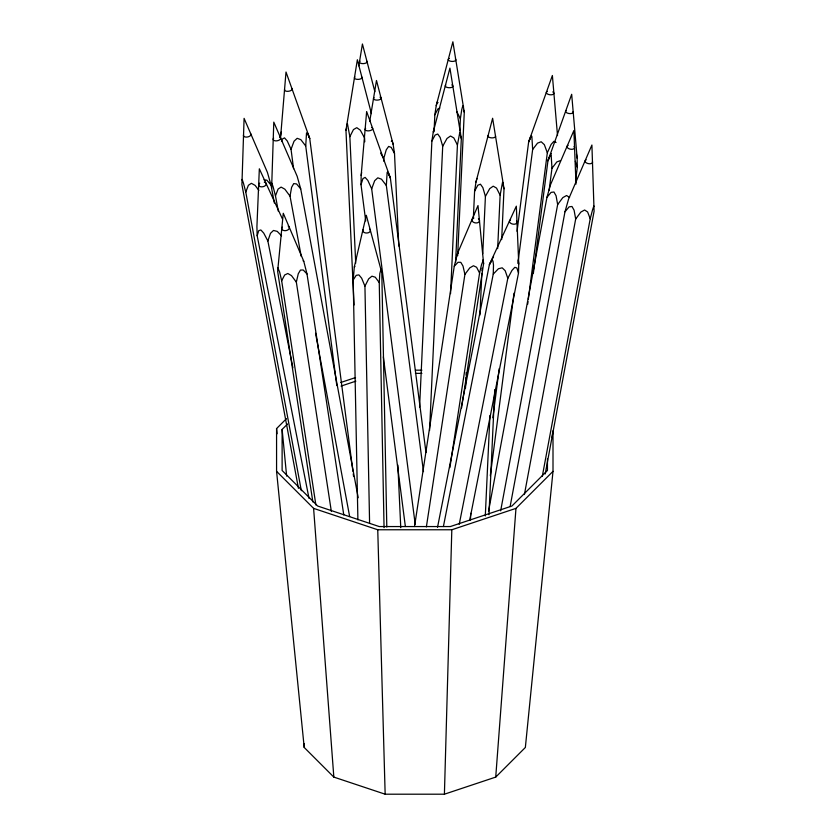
<?xml version="1.0" encoding="UTF-8"?>
<svg xmlns="http://www.w3.org/2000/svg" width="836" height="836" viewBox="0 0 836 836"><rect width="100%" height="100%" fill="white"/><g stroke="black" fill="none" stroke-linecap="round" stroke-linejoin="round"><path stroke-width="1.25" d="M280.499 138.243L286.006 72.032L309.738 138.525L352.917 471.274M336.803 385.532L305.725 145.997L306.519 132.914L307.732 133.311L309.738 138.525L307.366 133.321M365.719 220.934L361.016 184.683L361.162 175.456L366.638 111.543L390.37 178.047L425.984 452.527M423.476 471.661L386.347 185.519L387.141 172.425L388.353 172.822L390.37 178.047L387.517 171.788M286.508 418.637L276.57 428.575L276.57 471.337L304.21 747.468L333.836 777.093L385.156 794.2L444.407 794.2L451.816 529.763L515.969 508.372L553.004 471.337L553.004 431.167M443.404 526.513L493.25 274.083L493.501 265.064L492.979 260.947L491.704 260.654L489.394 264.594L437.531 527.276M469.665 520.379L518.498 273.079L518.748 264.051L516.324 206.168L489.394 264.594L493.543 256.704M298.431 488.318L241.917 184.599L244.091 118.357L267.436 172.456L271.021 185.111L274.365 203.054M271.616 188.372L273.79 122.129L297.135 176.229L300.72 188.894L358.195 497.744M343.774 514.903L307 273.957L303.771 261.271L283.268 213.274L277.646 271.303L312.852 501.945M419.588 407.08L431.888 141.054L433.278 131.921L449.925 68.103L461.326 138.598L455.599 262.483M434.062 131.712L434.845 114.762L436.235 105.629L452.882 41.8L464.283 112.296L457.647 255.743M429.568 430.519L442.704 146.237L440.154 137.428L437.74 134.042L435.128 135.024L431.888 141.054M450.552 293.666L457.428 145.004L459.821 132.192L460.615 132.903M459.842 130.447L460.375 118.712L461.765 109.579L462.778 105.9L463.572 106.6M465.495 388.134L465.976 377.705M466.091 375.092L466.216 372.48M473.333 218.604L474.597 191.225L475.977 182.091L492.623 118.263L504.024 188.769L501.673 239.618M470.459 519.804L470.762 513.283M479.927 315.067L481.86 273.341M481.975 270.728L482.1 268.126M482.759 253.778L485.413 196.408L482.853 187.598L480.449 184.202L477.837 185.195L474.597 191.225M485.298 515.969L489.938 415.555M497.66 248.637L500.127 195.175L502.52 182.363L503.324 183.063M488.955 514.767L494.745 389.586M510.127 506.543L564.979 211.78L568.564 199.125L591.909 145.025L594.082 211.268L545.197 473.981M357.902 519.887L353.189 279.997L354.307 266.935L366.304 215.291L381.812 272.818L386.807 527.035M384.058 527.673L379.251 282.578L379.816 273.633L380.997 269.108M444.407 794.2L495.727 777.093L515.969 508.372M552.115 437.677L552.742 431.177M553.004 471.337L525.353 747.468L495.727 777.093M354.036 305.004L345.958 130.259L357.359 59.764L371.414 113.633M492.853 417.77L499.238 368.571M517.045 231.321L528.645 141.984L552.377 75.491L557.518 135.557M490.324 475.736L514.015 293.175M517.871 263.403L532.657 149.466L531.863 136.373L530.651 136.77L528.645 141.984L531.487 135.735M527.673 304.262L528.018 301.671M528.352 299.089L547.329 152.779L551.123 144.44L553.871 141.347L556.065 142.517M533.337 273.435L547.946 160.794L571.678 94.29L577.153 158.203L577.3 167.43L575.617 180.377M549.116 190.284L551.969 168.266L551.175 155.182L549.963 155.58L547.946 160.794L551.269 153.5M414.531 526.513L454.261 266.224L457.48 253.538L477.993 205.551L483.605 263.58L461.576 407.895M426.37 526.92L464.91 274.375L462.998 266.047L460.803 262.347L458.044 262.274L454.261 266.224M449.893 467.617L479.582 273.048L481.599 264.375L483.469 259.975M358.822 65.866L362.427 44.005L374.852 91.657M369.742 121.293L376.482 80.486L393.119 144.314L394.508 153.448L398.793 246.035M280.53 135.934L281.189 132.067M361.162 175.456L361.654 172.55M301.232 256.37L290.029 196.136L291.607 187.316L293.718 183.606L296.581 183.951L300.72 188.894M488.527 511.287L546.953 197.306L550.537 184.641L573.883 130.541L576.004 184.108M500.659 510.838L557.654 204.548L556.065 195.728L553.965 192.019L551.102 192.364L546.953 197.306M524.402 494.557L575.68 219.022L574.092 210.212L571.981 206.492L569.128 206.847L564.979 211.78M542.292 476.363L590.226 218.771L592.546 209.878L593.811 206.105L594.333 206.398M459.225 524.35L507.807 278.325L511.945 270.446L514.809 267.311L516.909 268.001L518.498 273.079M331.349 511.454L296.341 282.098L298.264 273.78L300.458 270.07L303.207 269.997L307 273.957M436.235 105.629L437.238 101.94L438.043 102.65M433.278 131.921L434.281 128.242M475.977 182.091L476.99 178.413M345.958 130.259L346.595 128.065M383.818 161.233L383.693 158.631L386.253 149.822L388.656 146.425L391.269 147.418L394.508 153.448M309.027 498.402L257.164 235.721L258.752 230.642L260.853 229.952L263.716 233.087L267.865 240.967L292.903 367.83M281.544 141.493L282.307 139.058L284.512 137.888L287.26 140.981L291.043 149.32L293.572 168.736M361.016 184.683L362.939 178.57L365.133 177.399L367.882 180.503L371.675 188.831L415.189 524.172M267.865 240.967L270.477 233.349L273.476 230.454L277.238 231.384L281.554 235.836M291.043 149.32L294.042 141.211L297.167 138.306L300.855 139.675L305.725 145.997M371.675 188.831L374.664 180.722L377.799 177.828L381.477 179.186L386.347 185.519M301.336 490.701L245.774 192.092L248.386 185.289L251.385 183.314L255.147 185.404L258.846 190.368M278.336 211.257L275.472 195.875L278.095 189.061L281.095 187.097L284.846 189.187L290.029 196.136M355.708 263.162L349.856 136.676L353.461 129.58L356.773 127.678L360.285 130.155L364.58 137.909L364.757 141.817M369.596 523.44L364.935 286.163L368.645 278.879L371.936 276.183L375.291 277.218L379.251 282.578M315.883 504.975L281.669 280.771L284.668 274.992L287.793 273.487L291.471 275.598L296.341 282.098M434.845 114.762L438.085 108.732L439.83 108.074M442.704 146.237L446.988 138.494L450.51 136.017L453.823 137.919L457.428 145.004M485.413 196.408L489.697 188.654L493.219 186.177L496.532 188.09L500.127 195.175M353.189 279.997L356.209 275.337L358.905 274.898L361.664 278.2L364.935 286.163M557.654 204.548L562.837 197.599L566.589 195.509L569.588 197.484M575.68 219.022L580.853 212.083L584.615 209.993L587.614 211.957L590.226 218.771M464.91 274.375L469.78 267.875L473.458 265.754L476.593 267.259L479.582 273.048M532.657 149.466L537.527 143.134L541.205 141.765L544.34 144.67L547.329 152.779M551.969 168.266L556.839 161.933L560.517 160.575M493.25 274.083L498.434 268.743L502.185 267.813L505.184 270.707L507.807 278.325M547.455 458.943L547.455 470.48L511.904 506.031L450.332 526.555L379.23 526.555L317.67 506.031L282.119 470.48L282.119 429.432L287.584 423.967M346.658 124.564L347.462 123.864L349.856 136.676M391.311 141.336L392.115 140.636L393.119 144.314M354.307 266.935L354.945 266.538M457.48 253.538L458.138 253.162M241.667 179.73L242.189 179.437L243.454 183.209L245.774 192.092M271.366 183.502L271.888 183.209L273.163 186.982L275.472 195.875M340.743 382.501L355.54 377.558M341.057 386.086L355.843 381.164M415.429 370.16L421.929 370.16M415.429 373.368L421.898 373.368M276.57 471.337L313.605 508.372L377.747 529.763L451.816 529.763M264.019 179.824L266.872 180.179L271.021 185.111M303.113 260.884L303.771 261.271M277.792 267.698L279.652 272.097L281.669 280.771M380.631 153.093L383.693 158.631M456.78 111.616L460.375 118.712M282.443 218.948L259.338 168.809L256.913 226.692L257.164 235.721M575.377 161.317L577.3 167.43M502.75 184.359L504.024 188.769M463.635 110.101L464.283 112.296M460.364 135.296L461.326 138.598M482.78 260.017L483.605 263.58M315.548 333.261L349.647 516.523M576.495 154.336L577.153 158.203M383.358 356.878L405.366 526.492M353.252 473.866L353.586 476.457M518.226 259.933L518.748 264.051M282.119 429.432L286.644 476.102M276.57 428.575L277.071 433.779M313.605 508.372L333.836 777.093M397.863 465.077L400.757 527.662M377.747 529.763L385.156 794.2M304.21 743.664L304.21 747.468M369.711 229.106A3.814 2.466 -1.1 0 1 366.952 233.025A3.814 2.466 -1.1 0 1 363.137 229.586M574.05 146.561A3.814 2.048 10.5 0 1 572.963 149.153A3.814 2.048 10.5 0 1 567.916 148.129A3.814 2.048 10.5 0 1 568.114 145.359M573.068 111.627A3.814 1.818 7.4 0 1 568.95 113.518A3.814 1.818 7.4 0 1 566.118 110.509M451.774 84.927A3.814 1.693 2.6 0 1 452.015 87.226A3.814 1.693 2.6 0 1 446.915 87.341A3.814 1.693 2.6 0 1 445.787 85.063M361.497 76.734A3.814 1.693 -2.6 0 1 358.174 79.389A3.814 1.693 -2.6 0 1 354.892 76.964M371.592 127.438A3.814 1.818 -7.4 0 1 371.79 129.904A3.814 1.818 -7.4 0 1 366.701 130.709A3.814 1.818 -7.4 0 1 365.625 128.399M279.558 136.947A3.814 2.048 -10.5 0 1 279.767 139.716A3.814 2.048 -10.5 0 1 274.72 140.73A3.814 2.048 -10.5 0 1 273.633 138.149M495.476 135.892A3.814 1.693 2.6 0 1 491.317 137.856A3.814 1.693 2.6 0 1 488.485 135.233M288.19 226.075A3.814 2.529 -8.7 0 1 288.451 229.482A3.814 2.529 -8.7 0 1 283.373 230.391A3.814 2.529 -8.7 0 1 282.234 227.131M265.691 182.896A3.814 2.299 -11.2 0 1 262.943 186.721A3.814 2.299 -11.2 0 1 258.794 184.328M259.16 183.721A3.814 2.299 -11.2 0 1 259.756 183.168M264.312 182.217A3.814 2.299 -11.2 0 1 265.096 182.488M250.455 133.52A3.814 2.048 -10.5 0 1 247.665 136.968A3.814 2.048 -10.5 0 1 243.548 134.92M291.565 88.25A3.814 1.818 -7.4 0 1 288.744 91.249A3.814 1.818 -7.4 0 1 284.616 89.358M552.774 91.908A3.814 1.818 7.4 0 1 552.805 94.499A3.814 1.818 7.4 0 1 547.444 93.977A3.814 1.818 7.4 0 1 547.413 91.385M592.452 161.588A3.814 2.048 10.5 0 1 587.854 163.522A3.814 2.048 10.5 0 1 586.14 159.843M478.422 218.833A3.814 2.529 8.7 0 1 478.14 222.554A3.814 2.529 8.7 0 1 472.601 221.571A3.814 2.529 8.7 0 1 473.855 218.018M516.502 221.08A3.814 2.299 11.2 0 1 515.384 224.017A3.814 2.299 11.2 0 1 510.336 222.972A3.814 2.299 11.2 0 1 510.577 219.847M380.014 97.122A3.814 1.693 -2.6 0 1 380.223 99.4A3.814 1.693 -2.6 0 1 375.113 99.881A3.814 1.693 -2.6 0 1 374.016 97.687M366.565 60.976A3.814 1.693 -2.6 0 1 363.242 63.63A3.814 1.693 -2.6 0 1 359.961 61.206M455.348 59.001A3.814 1.693 2.6 0 1 452.558 61.436A3.814 1.693 2.6 0 1 448.368 59.157M448.744 58.771A3.814 1.693 2.6 0 1 449.34 58.436"/></g></svg>
